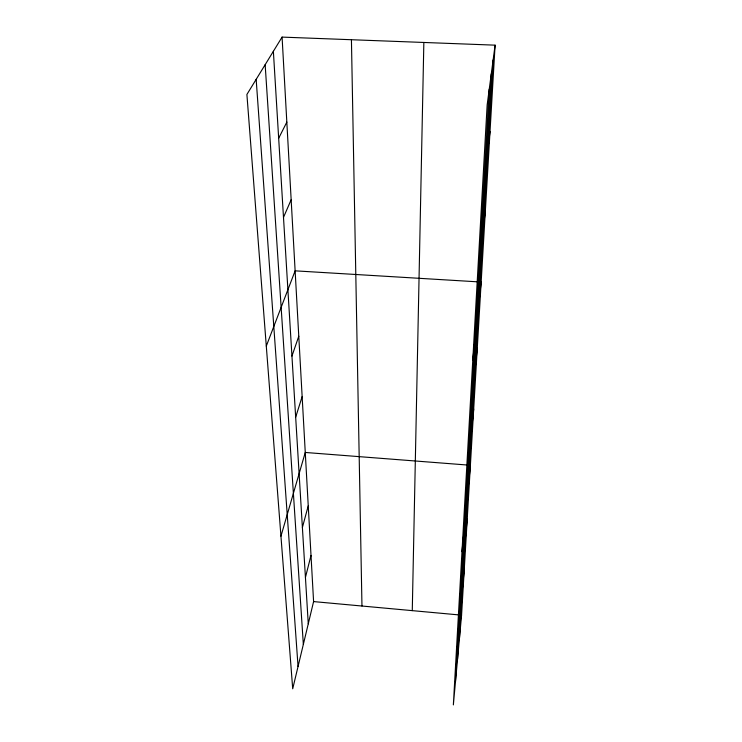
<?xml version="1.0" encoding="UTF-8"?>
<svg xmlns="http://www.w3.org/2000/svg" width="742" height="742" viewBox="0 0 742 742"><rect width="100%" height="100%" fill="white"/><g stroke="black" fill="none" stroke-linecap="round" stroke-linejoin="round"><path stroke-width="1.11" d="M412.274 610.629L423.849 42.461M455.458 681.898L489.256 89.133M457.536 659.184L491.278 73.875M459.483 638.018L493.133 59.926M495.099 45.16L487.16 104.9L453.353 704.9L461.57 615.155L495.099 45.16L282.081 37.1L246.9 94.457L292.71 688.799L313.588 601.586L282.081 37.1M462.192 591.43L464.297 568.789M465.113 541.261L467.228 518.964M461.988 551.686L470.391 465.253M471.578 430.239L473.702 408.972M475.168 368.607L477.282 348.1M472.784 360.055L481.168 282.034M483.33 228.397L485.398 210.097M487.995 148.205L490.017 131.464M305.435 577.406L311.009 555.415M302.393 527.479L308.245 505.831M280.949 536.169L305.268 452.462L466.95 464.993M295.668 417.19L302.152 396.59M291.949 356.077L298.776 336.247M266.295 346.097L295.13 270.839L477.718 281.83M283.49 217.387L291.161 199.728M278.667 138.253L286.829 122.124M313.588 601.586L461.57 615.155M256.166 79.348L298.052 666.464M265.154 64.702L303.339 644.39M273.371 51.309L308.264 623.818M351.43 39.725L361.966 606.019"/></g></svg>
